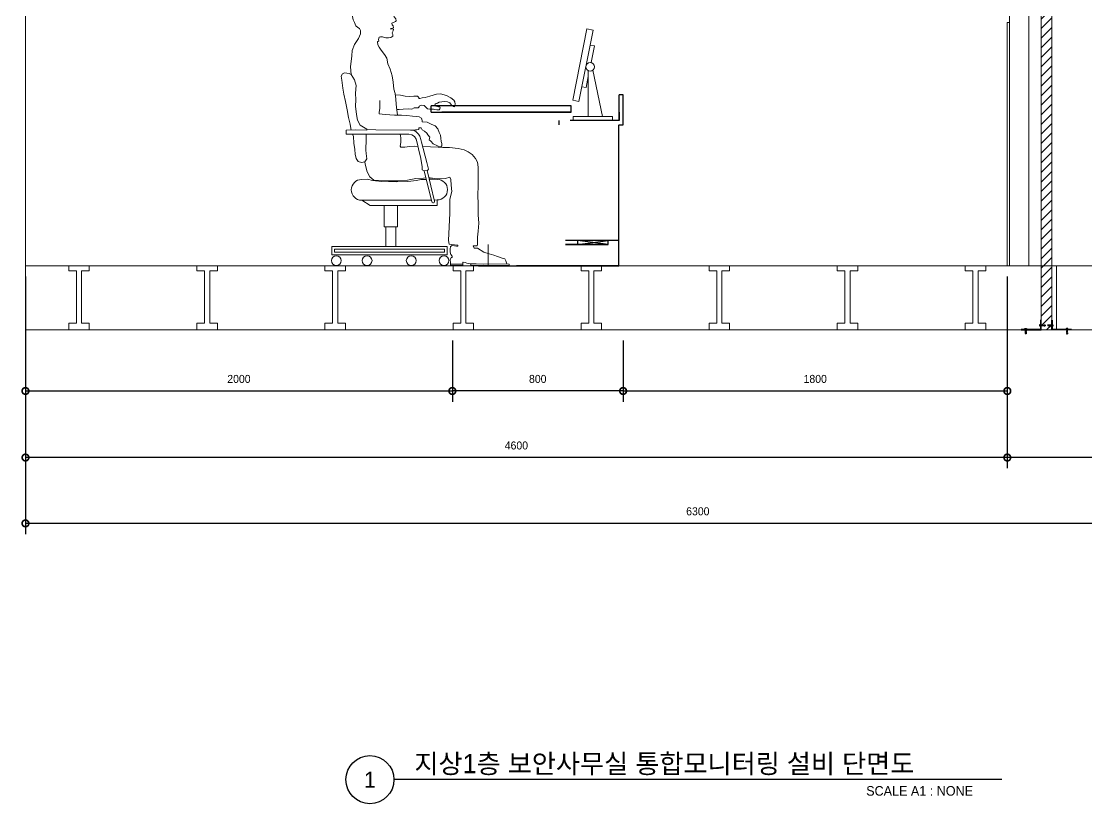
# Model space of a CAD drawing. Header units: millimetres. Extents: x 8133 to 62705, y 443 to 14530.
# Drawn here: x 40390 to 45382, y 443 to 4106 of the extents above; entities that cross this region are included whole.
import ezdxf
from ezdxf.enums import TextEntityAlignment as Align

# ---------------------------------------------------------------- set-up
doc = ezdxf.new("R2010")
doc.units = ezdxf.units.MM
doc.header["$LTSCALE"] = 300
doc.linetypes.add('D2', pattern=[6.5, 2.5, -1.5, 2.5])
doc.linetypes.add('HIDDEN', pattern=[0.375, 0.25, -0.125])
doc.layers.get('Defpoints').update_dxf_attribs({"color": 163})
for name, color, linetype in [('------19 Communication Etc', 3, 'Continuous'), ('-----36 Dimension', 1, 'Continuous'), ('-----41 Drawing Title', 2, 'Continuous')]:
    doc.layers.add(name, color=color, linetype=linetype)
doc.layers.add('-----31 Base Plan', color=8, linetype='Continuous', lineweight=0)
doc.styles.add('ELEC', font='')
doc.styles.get('ELEC').set_extended_font_data('Dotum')
doc.dimstyles.new('LE', dxfattribs={"dimscale": 30, "dimtxt": 3, "dimasz": 2.5, "dimexe": 2, "dimexo": 2, "dimgap": 1.5, "dimtad": 1, "dimdec": 0, "dimzin": 1, "dimdsep": 46, "dimtxsty": 'ELEC', "dimblk": 'DOTSMALL', "dimcen": 0, "dimclrd": 1, "dimclre": 1, "dimclrt": 1, "dimadec": 0, "dimazin": 0, "dimtfac": 1, "dimtdec": 0, "dimtix": 1, "dimtmove": 2, "dimatfit": 3, "dimldrblk": 'DOTSMALL', "dimfxl": 1, "dimtolj": 1, "dimtzin": 1, "dimarcsym": 0})

# ---------------------------------------------------------------- blocks, each defined once
blk = doc.blocks.new('사람')
at = {"color": 0, "linetype": 'ByBlock'}
for p, q in [((217982.7, 32964.3, 0), (218018, 32819.5, 0)), ((217995.8, 32966.2, 0), (218030.8, 32822.7, 0)), ((218162.6, 32527.4, 0), (218105, 32527.4, 0)), ((218201.2, 32528.8, 0), (218201.2, 32521, 0)), ((218201.2, 32521, 0), (218379.5, 32521, 0))]:
    blk.add_line(p, q, dxfattribs=at)
at = {"color": 0, "linetype": 'ByBlock', "elevation": 0}
for points in [[(217689.6, 33794.2), (217671.5, 33781.4), (217662, 33770.1), (217654.9, 33754.1), (217647.2, 33733.9), (217646.6, 33710.1), (217646.6, 33688.1), (217649, 33672.1), (217656.1, 33659.1), (217662.6, 33643), (217670.9, 33635.9), (217679.3, 33631.1), (217684, 33622.2), (217684, 33606.8), (217674.2, 33584.8), (217656.2, 33556.3), (217644.6, 33527.8), (217642.5, 33503.5), (217637.2, 33451.8), (217640.4, 33415.9), (217655.6, 33391.4), (217663.1, 33363.8), (217660.6, 33328.7), (217661.9, 33297.4), (217660.6, 33267.3), (217664.4, 33228.4), (217669.4, 33202.1), (217681.9, 33178.3), (217713.3, 33159.5), (217755.9, 33157), (217917.7, 33155.8), (217933.5, 33154.6), (217945.3, 33148.1), (217955.4, 33136.8), (217961.6, 33126.5), (217966.8, 33111.8), (217970.1, 33098.3), (217994.1, 33004.4), (218002.3, 32972.4), (217997.1, 32966.4), (217982.2, 32964.2), (217972.5, 32969.4), (217972.5, 32982.8), (217965.8, 33023), (217956.1, 33067.6), (217950.9, 33089.2), (217944.2, 33113.8), (217936.8, 33125), (217924.1, 33133.2), (217910, 33136.9), (217616.5, 33136.9), (217617.2, 33154.7), (217661.2, 33156.2), (217713.3, 33154.7), (217713.3, 33159.5)], [(217689.6, 33794.2), (217726.9, 33806.6), (217764.2, 33806.6), (217789.5, 33807.1), (217807.4, 33802), (217818.3, 33797.6), (217825.9, 33786.1), (217832.3, 33769.4), (217832.3, 33757.3), (217834.9, 33745.1), (217836.2, 33731.1), (217834.3, 33719.6), (217829.8, 33713.8), (217831.1, 33703.6), (217836.8, 33696.6), (217841.3, 33686.3), (217849.6, 33676.7), (217850.9, 33667.8), (217847.7, 33664.6), (217831.1, 33656.9), (217832.3, 33648.6), (217836.8, 33643.5), (217837.8, 33634.9), (217822.6, 33629.5), (217837.8, 33628.8), (217836.2, 33621.1), (217833, 33614.7), (217832.3, 33610.3), (217832.3, 33609), (217834.9, 33602.6), (217834.9, 33594.9), (217825.9, 33589.8), (217814.4, 33587.3), (217802.9, 33587.3), (217786.3, 33592.4), (217778, 33593), (217770.9, 33591.1), (217768.4, 33579.6), (217769, 33573.8), (217763.9, 33569.4), (217764.5, 33555.3), (217771.6, 33543.2), (217779.9, 33529.1), (217795.9, 33509.3), (217806.7, 33492.7), (217811.9, 33466.4), (217822.1, 33441.5), (217831.9, 33410), (217836.1, 33379.3), (217839.3, 33347.6), (217845.6, 33327.5), (217849.8, 33301.1), (217850.9, 33276.8), (217854.1, 33249.3), (217857.3, 33227.1)], [(217640.4, 33415.9), (217630, 33421.1), (217619.2, 33422.4), (217608.4, 33423), (217599.5, 33419.2), (217593.7, 33408.4), (217595.6, 33388.7), (217601.4, 33352.4), (217605.8, 33324.4), (217613.5, 33288.8), (217620.5, 33250.6), (217627.5, 33215), (217635.7, 33183.2), (217637.7, 33163.5), (217640.4, 33155.5)], [(217774.7, 33293.7), (217774.7, 33274.7), (217774.7, 33256.7), (217770.5, 33239.8), (217770.5, 33231.3), (217799.1, 33229.2), (217842.4, 33225), (217858, 33225.3), (217875.3, 33225.3), (217900.7, 33223.9), (217927.1, 33221), (217946.7, 33218.4), (217958.8, 33217.3), (217969.5, 33211.8), (217972.5, 33200.1), (217973, 33194.6), (217995.8, 33192), (218015, 33182.9), (218033.8, 33175.3), (218045.4, 33161.2), (218053, 33145), (218058.6, 33132.3), (218060.6, 33117.2), (218061.1, 33102), (218064.6, 33092.4), (218064.6, 33081.7), (218058.6, 33075.2), (218044.9, 33082.2), (218023.6, 33091.9), (218013, 33104), (218005.4, 33110.1), (218008.9, 33122.7), (217998.8, 33132.8), (217993.8, 33140.4), (217983.1, 33150.6), (217973, 33157.1), (217967.9, 33165.7), (217957.8, 33166.7), (217956.8, 33157.6), (217948.2, 33156.1), (217941.6, 33156.1), (217936.5, 33155.1)], [(217846.7, 33320.5), (217870.9, 33318.7), (217892.7, 33315.1), (217915.6, 33313.5), (217934.3, 33315.1), (217951.4, 33314.1), (217957.7, 33308.9), (217957.7, 33303.7), (217962.3, 33303.7), (217972.2, 33307.3), (217987.3, 33308.3), (218009.1, 33314.6), (218024.2, 33319.3), (218039.8, 33324.4), (218059, 33325), (218086, 33318.2), (218107.3, 33306.8), (218121.3, 33296.4), (218126, 33288.6), (218126.5, 33276.2), (218123.9, 33265.2), (218118.7, 33265.8), (218110.4, 33272.5), (218101.6, 33282.4), (218091.7, 33287.6), (218077.7, 33289.1), (218065.2, 33288.6), (218052.7, 33286), (218043.9, 33281.3), (218037.7, 33279.3), (218033, 33276.7), (218031.4, 33272), (218038.7, 33267.3), (218043.9, 33266.3), (218049.6, 33265.2), (218055.3, 33264.2), (218057.4, 33259.5), (218055.3, 33254.9), (218051.7, 33250.7), (218041.8, 33250.2), (218031.4, 33252.3), (218025.7, 33253.3), (218018.5, 33253.8), (218008.6, 33253.8), (217998.2, 33254.9), (217990.9, 33260.6), (217985.7, 33267.3), (217982.6, 33270.4), (217970.6, 33271.5), (217964.4, 33271), (217959.2, 33267.8), (217958.7, 33263.7), (217954, 33260.1), (217945.2, 33260.1), (217935.3, 33259.5), (217924.9, 33253.3), (217908.8, 33254.3), (217883.9, 33253.3), (217864.6, 33251.7), (217853.9, 33251.2)], [(217646.7, 33136.9), (217650.4, 33126), (217652.9, 33094.2), (217657.4, 33064.9), (217659.3, 33042.7), (217663.7, 33022.3), (217672.7, 33007.7), (217687.9, 33003.2), (217704.5, 33006.4), (217713.4, 33021.7), (217709.6, 33045.7), (217708.9, 33062.1), (217709.3, 33079.9), (217710.3, 33094.4), (217710.3, 33110.8), (217710.3, 33125.9), (217710.3, 33136.9)], [(217953.4, 33079.1), (217935.8, 33079.8), (217913.2, 33078.9), (217892.2, 33075.6), (217873, 33075.6), (217869.6, 33079.8), (217872.1, 33097.4), (217872.1, 33119.1), (217870.5, 33129.2), (217869.7, 33136.9)], [(217975.7, 33078.3), (217975.3, 33078.3)], [(217975.7, 33078.3), (218047.2, 33076.1), (218069.2, 33073.9), (218100, 33073.9), (218141.8, 33069.5), (218169.3, 33062.9), (218188, 33054.1), (218206.7, 33042), (218223.3, 33022.2), (218232.1, 33004.6), (218235.4, 32981.5), (218235.4, 32954), (218234.3, 32921), (218234.3, 32892.4), (218233.2, 32852.9), (218234.3, 32807.8), (218234.3, 32758.3), (218238.7, 32719.8), (218235.4, 32682.4), (218232.1, 32653.9), (218232.1, 32621.3), (218229.9, 32613.6), (218211.1, 32613.6), (218215.6, 32602.6), (218232.1, 32602.6), (218261.8, 32583.9), (218287.1, 32576.2), (218308, 32569.6), (218325.6, 32563), (218347.6, 32555.3), (218359.7, 32552), (218365.2, 32543.2), (218369.6, 32530), (218379.5, 32527.8), (218379.5, 32521)], [(217990.7, 32931.5), (217979.5, 32930.8), (217943.3, 32929), (217903.4, 32921.8), (217858.2, 32918.2), (217814.7, 32918.2), (217767.7, 32920), (217746, 32921.8), (217727.9, 32936.3), (217715.2, 32959.8), (217705.6, 32995.6), (217704.5, 33006.4)], [(217689.3, 32924.1), (217716.7, 32926), (217739.8, 32918.7), (217784, 32914.4), (217854.6, 32913.4), (217906.2, 32914.4), (217946.2, 32919.7), (217966.2, 32923.9), (217988.3, 32923.9), (217992.5, 32924.2)], [(218369.6, 32530), (218259.8, 32528.2), (218225.6, 32529.4), (218196.8, 32528.8), (218181.2, 32532.4), (218173.4, 32536), (218165, 32537.2), (218162.6, 32534.8), (218162.6, 32521), (218105, 32521), (218105, 32535.4), (218103.8, 32547.3), (218108, 32558.7), (218113.4, 32558.7), (218112.8, 32564.7), (218106.2, 32573.7), (218104.4, 32583.9), (218104.4, 32598.3), (218105.6, 32609.7), (218113.4, 32614.5), (218133.8, 32612.7), (218140.4, 32612.7), (218139.8, 32616.9), (218108, 32620.5), (218099, 32621.9), (218095.4, 32638.6), (218102.5, 32766.2), (218102.5, 32831.3), (218111.6, 32867.5), (218108, 32898.3), (218106.2, 32923.6), (218102.5, 32934.4), (218102.5, 32934.4), (218082.6, 32929), (218041, 32927.2), (218010.2, 32932.6), (218004.1, 32932.3)], [(218005.9, 32925), (218020.9, 32926), (218043, 32924.9)], [(218043, 32828.2), (218043, 32801.9), (217729.3, 32801.9), (217689.3, 32826.9)], [(217689.3, 32826.9), (217949.3, 32826.9), (218015.9, 32827.8)], [(218029.5, 32828), (218043, 32828.2)]]:
    blk.add_lwpolyline(points, dxfattribs=at)
for points in [[(217857.8, 32801.9), (217794.6, 32801.9), (217794.6, 32702), (217857.8, 32702)], [(217850, 32702), (217802.4, 32702), (217802.4, 32609.7), (217850, 32609.7)], [(217550, 32609.7), (218089.8, 32609.7), (218089.8, 32571.9), (217550, 32571.9)], [(217562.1, 32597.7), (218077.7, 32597.7), (218077.7, 32584), (217562.1, 32584)]]:
    blk.add_lwpolyline(points, close=True, dxfattribs=at)
at = {"color": 0, "linetype": 'ByBlock'}
for centre in [(217570.7, 32544.1, 0), (217714.7, 32544.1, 0), (217921.4, 32544.1, 0), (218075.1, 32544.1, 0)]:
    blk.add_circle(centre, 23.1, dxfattribs=at)
for centre, radius, start, end in [((217689.3, 32875.5, 0), 48.6, 90, 270), ((218043, 32876.6, 0), 48.4, 270, 90), ((218024.4, 32821.1, 0), 6.61, 193.6844, 13.6844)]:
    blk.add_arc(centre, radius, start, end, dxfattribs=at)
blk = doc.blocks.new('Console_S')
for p, q in [((512820, 10470.5), (512849.5, 10476.4)), ((512820, 10470.5), (512849.5, 10476.4)), ((512820, 10470.5), (512886.1, 10136.2)), ((512849.5, 10476.4), (512915.5, 10142)), ((512833.5, 10399.7), (512813.9, 10395.8)), ((512813.9, 10395.8), (512829.4, 10318)), ((512821.3, 10282.4), (512775.8, 10066.2)), ((512842.4, 10280.5), (512842.4, 10066.2)), ((512842.4, 10253), (512852.8, 10200.9)), ((512852.8, 10200.9), (512872.4, 10204.8)), ((512886.1, 10136.2), (512915.5, 10142)), ((512729.5, 10066.2), (512912.9, 10066.2)), ((512729.5, 10066.2), (512729.5, 10046.2)), ((512912.9, 10066.2), (512912.9, 10046.2)), ((513311.3, 9466.2), (513311.3, 9366.2))]:
    blk.add_line(p, q)
at = {"lineweight": -3}
for p, q in [((512679.3, 10026.2), (512679.3, 10166.2)), ((512679.3, 10166.2), (512697.3, 10166.2)), ((512697.3, 10046.2), (512697.3, 10166.2)), ((512697.3, 10086.2), (512697.3, 10046.2)), ((512922.3, 10116.2), (513529.3, 10116.2)), ((512922.3, 10086.2), (512922.3, 10116.2)), ((513529.3, 10086.2), (512922.3, 10086.2)), ((512922.3, 10086.2), (513529.3, 10086.2)), ((513079.3, 10086.2), (513061.3, 10086.2)), ((513529.3, 10116.2), (513579.3, 10116.2)), ((513579.3, 10086.2), (513529.3, 10086.2)), ((513579.3, 10086.2), (513579.3, 10116.2)), ((512697.3, 10046.2), (512927.3, 10046.2)), ((512979.3, 10026.2), (512979.3, 10046.2)), ((512697.3, 10026.2), (512679.3, 10026.2)), ((512699.3, 9366.2), (512699.3, 10026.2)), ((512699.3, 9484.2), (512749.3, 9484.2)), ((512749.3, 9466.2), (512749.3, 9484.2)), ((512749.3, 9484.2), (512949.3, 9484.2)), ((512749.3, 9466.2), (512892.3, 9484.2)), ((512892.3, 9466.2), (512749.3, 9484.2)), ((512892.3, 9484.2), (512892.3, 9466.2)), ((512949.3, 9466.2), (512749.3, 9466.2)), ((512749.3, 9466.2), (512949.3, 9466.2)), ((512699.3, 9366.2), (513178.9, 9366.2)), ((513357.2, 9366.2), (512699.3, 9366.2))]:
    blk.add_line(p, q, dxfattribs=at)
at = {"lineweight": -3, "const_width": 0.1}
for points in [[(512979.3, 10046.2), (512697.3, 10046.2)], [(513311.3, 9466.2), (513311.3, 10081.2), (513329.3, 10081.2), (513329.3, 9466.2)], [(512697.3, 10026.2), (512979.3, 10026.2)], [(513329.3, 9484.2), (512699.3, 9484.2), (512699.3, 9466.2), (513329.3, 9466.2)]]:
    blk.add_lwpolyline(points, dxfattribs=at)
for points in [[(512679.3, 10021.2), (512679.3, 9466.2), (512697.3, 9466.2), (512697.3, 10021.2)], [(512717.3, 9466.2), (512699.3, 9466.2), (512699.3, 9366.2), (512717.3, 9366.2)]]:
    blk.add_lwpolyline(points, close=True, dxfattribs=at)
at = {"linetype": 'HIDDEN', "const_width": 0.1}
blk.add_lwpolyline([(512892.3, 9484.2), (512892.3, 10026.2)], dxfattribs=at)
blk.add_circle((512833.3, 10298.4), 20)
at = {"xscale": -1}
blk.add_blockref('사람', (731593.4, -23153.7, 0), dxfattribs=at)
blk = doc.blocks.new('cjfvksghktmsj')
at = {"color": 1, "linetype": 'Continuous'}
for p, q in [((126932, 23711.3), (126932, 23706)), ((126936.4, 23710.1), (126933.5, 23711)), ((126934, 23710.6), (126936.1, 23707.2)), ((126935.2, 23710.3), (126937.2, 23707.2)), ((126936.7, 23710.4), (126936.4, 23710.1)), ((126936.7, 23710.4), (126936.4, 23710)), ((126936.4, 23710), (126938.4, 23707.2)), ((126937.5, 23710.1), (126936.7, 23710.4)), ((126937.6, 23710), (126936.7, 23710.4)), ((126937.8, 23710.4), (126937.5, 23710.1)), ((126937.9, 23710.4), (126937.6, 23710)), ((126937.6, 23710), (126939.5, 23707.2)), ((126938.6, 23710.1), (126937.8, 23710.4)), ((126938.7, 23710), (126937.9, 23710.4)), ((126938.7, 23710), (126940.6, 23707.2)), ((126939.7, 23710.1), (126938.9, 23710.4)), ((126940, 23710.4), (126939.7, 23710.1)), ((126939.8, 23710), (126941.8, 23707.2)), ((126940.8, 23710.1), (126940, 23710.4)), ((126941.1, 23710.4), (126940.8, 23710.1)), ((126940.9, 23710), (126942.9, 23707.2)), ((126941.9, 23710.1), (126941.1, 23710.4)), ((126942.2, 23710.4), (126941.9, 23710.1)), ((126942.1, 23710), (126944, 23707.2)), ((126943.1, 23710.1), (126942.2, 23710.4)), ((126943.4, 23710.4), (126943.1, 23710.1)), ((126943.2, 23710), (126945.1, 23707.2)), ((126946.5, 23710.1), (126945.6, 23710.4)), ((126946.8, 23710.4), (126946.5, 23710.1)), ((126947.6, 23710.1), (126946.8, 23710.4)), ((126947.9, 23710.4), (126947.6, 23710.1)), ((126948.7, 23710.1), (126947.9, 23710.4)), ((126949, 23710.4), (126948.7, 23710.1)), ((126949.8, 23710.1), (126949, 23710.4)), ((126950.1, 23710.4), (126949.8, 23710.1)), ((126952.8, 23711.2), (126952.8, 23713.2)), ((126953.8, 23713.2), (126952.8, 23713.2)), ((126953.6, 23710.3), (126953.3, 23710)), ((126954.4, 23710), (126953.6, 23710.3)), ((126953.8, 23713.2), (126953.8, 23710.3)), ((126954.2, 23712.3), (126956.3, 23710.2)), ((126954.7, 23710.3), (126954.4, 23710)), ((126954.4, 23710), (126956.3, 23707.2)), ((126954.5, 23712.3), (126956.7, 23710.1)), ((126955.5, 23710), (126954.7, 23710.3)), ((126955.8, 23710.3), (126955.5, 23710)), ((126955.5, 23710), (126956.7, 23708.4)), ((126956.6, 23710), (126955.8, 23710.3)), ((126956.7, 23710), (126956.6, 23710)), ((126956.7, 23707.1), (126956.7, 23710.1)), ((126936.4, 23707.1), (126932, 23706)), ((126936.5, 23707), (126933.5, 23706.2)), ((126936.4, 23707.1), (126936.9, 23706.9)), ((126936.5, 23707), (126937, 23706.8)), ((126936.9, 23706.9), (126937.2, 23707.2)), ((126937, 23706.8), (126937.3, 23707.2)), ((126937.2, 23707.2), (126938.1, 23706.9)), ((126937.3, 23707.2), (126938.1, 23706.8)), ((126938.1, 23706.8), (126938.4, 23707.2)), ((126938.1, 23706.9), (126938.4, 23707.2)), ((126938.4, 23707.2), (126939.2, 23706.8)), ((126938.4, 23707.2), (126939.2, 23706.9)), ((126938.4, 23707.2), (126939.2, 23706.9)), ((126938.4, 23707.2), (126939.2, 23706.8)), ((126939.2, 23706.9), (126939.5, 23707.2)), ((126939.2, 23706.8), (126939.5, 23707.2)), ((126939.5, 23707.2), (126940.3, 23706.9)), ((126939.5, 23707.2), (126940.4, 23706.8)), ((126940.3, 23706.9), (126940.6, 23707.2)), ((126940.4, 23706.8), (126940.7, 23707.2)), ((126940.6, 23707.2), (126941.4, 23706.9)), ((126940.6, 23707.1), (126941.4, 23706.8)), ((126941.4, 23706.9), (126941.7, 23707.2)), ((126941.4, 23706.8), (126941.7, 23707.1)), ((126941.7, 23707.2), (126942.5, 23706.9)), ((126941.7, 23707.1), (126942.5, 23706.8)), ((126942.5, 23706.9), (126942.8, 23707.2)), ((126942.5, 23706.8), (126942.8, 23707.1)), ((126942.8, 23707.2), (126943.6, 23706.9)), ((126942.8, 23707.1), (126943.7, 23706.8)), ((126943.6, 23706.9), (126943.9, 23707.2)), ((126943.7, 23706.8), (126944, 23707.1)), ((126943.9, 23707.2), (126944.7, 23706.9)), ((126944, 23707.1), (126944.8, 23706.8)), ((126944.7, 23706.9), (126945.1, 23707.2)), ((126944.8, 23706.8), (126945.1, 23707.1)), ((126945.1, 23707.2), (126945.9, 23706.9)), ((126945.1, 23707.1), (126945.9, 23706.8)), ((126945.9, 23706.9), (126946.2, 23707.2)), ((126945.9, 23706.9), (126946.2, 23707.2)), ((126945.9, 23706.8), (126946.2, 23707.1)), ((126945.9, 23706.8), (126946.2, 23707.1)), ((126946.2, 23707.2), (126947, 23706.9)), ((126946.2, 23707.1), (126947, 23706.8)), ((126947, 23706.9), (126947.3, 23707.2)), ((126947, 23706.8), (126947.3, 23707.1)), ((126947.3, 23707.2), (126948.1, 23706.9)), ((126947.3, 23707.1), (126948.2, 23706.8)), ((126948.1, 23706.9), (126948.4, 23707.2)), ((126948.2, 23706.8), (126948.5, 23707.1)), ((126948.4, 23707.2), (126949.2, 23706.9)), ((126948.5, 23707.1), (126949.3, 23706.8)), ((126949.2, 23706.9), (126949.6, 23707.2)), ((126949.3, 23706.8), (126949.6, 23707.1)), ((126949.6, 23707.2), (126950.4, 23706.9)), ((126949.6, 23707.1), (126950.4, 23706.8)), ((126950.4, 23706.9), (126950.7, 23707.2)), ((126950.4, 23706.8), (126950.7, 23707.1)), ((126950.7, 23707.2), (126951.5, 23706.9)), ((126950.7, 23707.1), (126951.5, 23706.8)), ((126951.5, 23706.9), (126951.8, 23707.2)), ((126951.5, 23706.9), (126951.8, 23707.2)), ((126951.5, 23706.8), (126951.8, 23707.1)), ((126951.5, 23706.8), (126951.8, 23707.1)), ((126951.8, 23707.2), (126952.6, 23706.9)), ((126951.8, 23707.1), (126952.7, 23706.8)), ((126952.6, 23706.9), (126952.9, 23707.2)), ((126952.7, 23706.8), (126952.9, 23707.1)), ((126952.8, 23703.7), (126952.8, 23705.9)), ((126953.8, 23703.7), (126952.8, 23703.7)), ((126952.9, 23707.2), (126953.8, 23706.9)), ((126952.9, 23707.1), (126953.8, 23706.8)), ((126953.8, 23706.9), (126954.1, 23707.2)), ((126953.8, 23707), (126956.1, 23704.7)), ((126953.8, 23706.8), (126953.8, 23703.7)), ((126954, 23707.1), (126956.3, 23704.8)), ((126954.1, 23707.2), (126954.9, 23706.9)), ((126954.9, 23706.9), (126955.2, 23707.2)), ((126955.2, 23707.2), (126956, 23706.9)), ((126956, 23706.9), (126956.3, 23707.2)), ((126956.3, 23707.2), (126956.7, 23707.1)), ((127017.9, 23690.6), (127020.8, 23690.6)), ((127017.9, 23690.6), (127017.9, 23689.6)), ((127019.9, 23689.6), (127017.9, 23689.6)), ((127018.8, 23691.3), (127021, 23693.5)), ((127018.8, 23691), (127020.9, 23693.1)), ((127019.8, 23668.8), (127025.1, 23668.8)), ((127021, 23673.2), (127020.1, 23670.4)), ((127020.5, 23670.8), (127023.9, 23673)), ((127020.7, 23687), (127021, 23686.7)), ((127021, 23686.7), (127020.7, 23685.8)), ((127020.7, 23685.8), (127021, 23685.5)), ((127021, 23685.5), (127020.7, 23684.7)), ((127020.7, 23684.7), (127021, 23684.4)), ((127021, 23684.4), (127020.7, 23683.6)), ((127020.7, 23683.6), (127021, 23683.3)), ((127021, 23683.3), (127020.7, 23682.5)), ((127020.7, 23680.2), (127021, 23679.9)), ((127021, 23679.9), (127020.7, 23679.1)), ((127020.7, 23679.1), (127021, 23678.8)), ((127021, 23678.8), (127020.7, 23677.9)), ((127020.7, 23677.9), (127021, 23677.6)), ((127021, 23677.6), (127020.7, 23676.8)), ((127020.7, 23676.8), (127021, 23676.5)), ((127021, 23676.5), (127020.7, 23675.7)), ((127021, 23675.5), (127020.7, 23674.7)), ((127021.1, 23675.5), (127020.7, 23674.7)), ((127020.7, 23674.7), (127021, 23674.3)), ((127020.7, 23674.7), (127021.1, 23674.4)), ((127021.1, 23674.4), (127020.7, 23673.6)), ((127021, 23674.3), (127020.7, 23673.5)), ((127020.7, 23673.6), (127021.1, 23673.3)), ((127020.7, 23673.5), (127021, 23673.2)), ((127021.1, 23693.5), (127020.8, 23692.6)), ((127020.8, 23692.6), (127021.1, 23692.3)), ((127021.1, 23692.3), (127020.8, 23691.5)), ((127020.8, 23691.5), (127021.1, 23691.2)), ((127021.1, 23691.2), (127020.8, 23690.4)), ((127020.8, 23690.4), (127021.1, 23690.1)), ((127020.8, 23672), (127023.9, 23674.1)), ((127024, 23693.5), (127021, 23693.5)), ((127021.1, 23693.5), (127021.1, 23693.5)), ((127021.1, 23692.3), (127022.7, 23693.5)), ((127021.1, 23691.2), (127023.9, 23693.2)), ((127021.1, 23680), (127023.9, 23682)), ((127021.1, 23678.9), (127023.9, 23680.8)), ((127021.1, 23677.8), (127023.9, 23679.7)), ((127021.1, 23676.6), (127023.9, 23678.6)), ((127021.1, 23675.5), (127023.9, 23677.5)), ((127021.1, 23674.4), (127023.9, 23676.3)), ((127021.1, 23673.3), (127023.9, 23675.2)), ((127023.9, 23693.2), (127024, 23693.5)), ((127024.2, 23692.8), (127023.9, 23693.2)), ((127023.9, 23692), (127024.2, 23692.8)), ((127024.2, 23691.7), (127023.9, 23692)), ((127023.9, 23690.9), (127024.2, 23691.7)), ((127024.2, 23690.6), (127023.9, 23690.9)), ((127023.9, 23689.8), (127024.2, 23690.6)), ((127024.2, 23689.5), (127023.9, 23689.8)), ((127023.9, 23688.6), (127024.2, 23689.5)), ((127024.2, 23688.3), (127023.9, 23688.6)), ((127024.2, 23688.3), (127023.9, 23688.6)), ((127023.9, 23687.5), (127024.2, 23688.3)), ((127024.2, 23687.2), (127023.9, 23687.5)), ((127023.9, 23686.4), (127024.2, 23687.2)), ((127024.2, 23686.1), (127023.9, 23686.4)), ((127023.9, 23685.3), (127024.2, 23686.1)), ((127024.2, 23685), (127023.9, 23685.3)), ((127023.9, 23684.1), (127024.2, 23685)), ((127024.2, 23683.8), (127023.9, 23684.1)), ((127023.9, 23683), (127024.2, 23683.8)), ((127024.2, 23682.7), (127023.9, 23683)), ((127024.2, 23682.7), (127023.9, 23683)), ((127023.9, 23681.9), (127024.2, 23682.7)), ((127024.2, 23681.6), (127023.9, 23681.9)), ((127023.9, 23680.8), (127024.2, 23681.6)), ((127024.2, 23680.4), (127023.9, 23680.8)), ((127023.9, 23679.6), (127024.2, 23680.4)), ((127024.2, 23679.3), (127023.9, 23679.6)), ((127023.9, 23678.5), (127024.2, 23679.3)), ((127024.2, 23678.2), (127023.9, 23678.5)), ((127023.9, 23677.4), (127024.2, 23678.2)), ((127024.2, 23677.2), (127023.9, 23677.5)), ((127024.3, 23677.2), (127023.9, 23677.5)), ((127023.9, 23676.3), (127024.2, 23677.2)), ((127023.9, 23676.4), (127024.3, 23677.2)), ((127024.3, 23676.1), (127023.9, 23676.4)), ((127024.2, 23676), (127023.9, 23676.3)), ((127023.9, 23675.3), (127024.3, 23676.1)), ((127023.9, 23675.2), (127024.3, 23676)), ((127023.9, 23675.2), (127024.2, 23676)), ((127023.9, 23675.2), (127024.2, 23676)), ((127024.3, 23674.9), (127023.9, 23675.2)), ((127024.2, 23674.9), (127023.9, 23675.2)), ((127023.9, 23674.1), (127024.3, 23674.9)), ((127023.9, 23674.1), (127024.2, 23674.9)), ((127024.3, 23673.8), (127023.9, 23674.1)), ((127024.2, 23673.8), (127023.9, 23674.1)), ((127024, 23690.8), (127026.3, 23693.1)), ((127024, 23689.8), (127024.3, 23690.6)), ((127024.3, 23689.5), (127024, 23689.8)), ((127024, 23688.7), (127024.3, 23689.5)), ((127024.3, 23688.4), (127024, 23688.7)), ((127024.3, 23688.4), (127024, 23688.7)), ((127024, 23687.5), (127024.3, 23688.4)), ((127024.3, 23687.2), (127024, 23687.5)), ((127024, 23686.4), (127024.3, 23687.2)), ((127024.3, 23686.1), (127024, 23686.4)), ((127024, 23685.3), (127024.3, 23686.1)), ((127024.3, 23685), (127024, 23685.3)), ((127024, 23684.2), (127024.3, 23685)), ((127024.3, 23683.9), (127024, 23684.2)), ((127024, 23683), (127024.3, 23683.9)), ((127024.3, 23682.7), (127024, 23683)), ((127024.3, 23682.7), (127024, 23683)), ((127024, 23681.9), (127024.3, 23682.7)), ((127024.3, 23681.6), (127024, 23681.9)), ((127024, 23680.8), (127024.3, 23681.6)), ((127024.3, 23680.5), (127024, 23680.8)), ((127024, 23679.7), (127024.3, 23680.5)), ((127024.3, 23679.4), (127024, 23679.7)), ((127024, 23678.5), (127024.3, 23679.4)), ((127024.3, 23678.2), (127024, 23678.5)), ((127024, 23677.4), (127024.3, 23678.2)), ((127024, 23673.2), (127024.2, 23673.8)), ((127024, 23673.2), (127025.1, 23668.8)), ((127024.1, 23690.6), (127026.4, 23692.9)), ((127024.1, 23673.3), (127024.3, 23673.8)), ((127024.3, 23690.6), (127027.4, 23690.6)), ((127027.4, 23689.6), (127025.1, 23689.6)), ((127027.4, 23690.6), (127027.4, 23689.6))]:
    blk.add_line(p, q, dxfattribs=at)
for points in [[(126936.4, 23710), (126932, 23711.3)], [(126944.2, 23710), (126943.4, 23710.3), (126943.1, 23710), (126942.3, 23710.3), (126942, 23710), (126941.1, 23710.3), (126940.8, 23710), (126940, 23710.3), (126939.7, 23710), (126938.9, 23710.3), (126938.6, 23710), (126937.8, 23710.3), (126937.5, 23710)], [(126951, 23710), (126950.2, 23710.3), (126949.9, 23710), (126949, 23710.3), (126948.7, 23710), (126947.9, 23710.3), (126947.6, 23710), (126946.8, 23710.3), (126946.5, 23710), (126945.7, 23710.3), (126945.4, 23710), (126944.5, 23710.3), (126944.2, 23710)], [(126953.8, 23710.3), (126953.5, 23710.4), (126953.2, 23710.1), (126952.4, 23710.4), (126952.1, 23710.1), (126951.3, 23710.4), (126951, 23710.1), (126950.1, 23710.4)], [(126953.3, 23710), (126952.4, 23710.3), (126952.1, 23710), (126951.3, 23710.3), (126951, 23710)], [(126956.7, 23710), (126956.7, 23711.7), (126956.1, 23712.3), (126953.8, 23712.3)], [(126953.8, 23704.6), (126956.1, 23704.6), (126956.7, 23705.2), (126956.7, 23707.1)], [(127021.1, 23693.5), (127019.4, 23693.5), (127018.8, 23693), (127018.8, 23690.6)], [(127021.1, 23673.2), (127019.8, 23668.8)], [(127020.8, 23690.6), (127020.7, 23690.4), (127021, 23690.1), (127020.7, 23689.2), (127021, 23688.9), (127020.7, 23688.1), (127021, 23687.8), (127020.7, 23687)], [(127021.1, 23681), (127020.7, 23680.2), (127021.1, 23679.9), (127020.7, 23679.1), (127021.1, 23678.8), (127020.7, 23678), (127021.1, 23677.7), (127020.7, 23676.8), (127021.1, 23676.5), (127020.7, 23675.7), (127021.1, 23675.4), (127020.7, 23674.6), (127021.1, 23674.3)], [(127021.1, 23690.1), (127020.8, 23689.3), (127021.1, 23689), (127020.8, 23688.1), (127021.1, 23687.8)], [(127021.1, 23687.8), (127020.8, 23687), (127021.1, 23686.7), (127020.8, 23685.9), (127021.1, 23685.6), (127020.8, 23684.7), (127021.1, 23684.4), (127020.8, 23683.6), (127021.1, 23683.3), (127020.8, 23682.5), (127021.1, 23682.2), (127020.8, 23681.4), (127021.1, 23681.1)], [(127026.4, 23690.6), (127026.4, 23692.9), (127025.9, 23693.5), (127024, 23693.5)]]:
    blk.add_lwpolyline(points, dxfattribs=at)
at = {"color": 1, "elevation": 0}
blk.add_lwpolyline([(126952.8, 23687.5), (126950.7, 23687.5), (126950.7, 23732.5), (126952.8, 23732.5), (126952.8, 23689.6)], dxfattribs=at)
at = {"color": 1}
for points in [[(127043.2, 23689.6), (127043.2, 23687.5), (126950.7, 23687.5), (126950.7, 23689.6)], [(127043.2, 23689.6), (126952.8, 23689.6)], [(126952.8, 23689.6), (127043.2, 23689.6)]]:
    blk.add_lwpolyline(points, dxfattribs=at)
blk = doc.blocks.new('_DotSmall')
at = {"color": 0, "linetype": 'ByBlock', "const_width": 0.5}
blk.add_lwpolyline([(-0.0625, 0, 1), (0.0625, 0, 1)], format="xyb", close=True, dxfattribs=at)
blk = doc.blocks.new('*D40')
at = {"layer": '-----36 Dimension', "color": 1, "lineweight": -2, "transparency": 16777216}
for p, q in [((45010, 2911.1), (45010, 2325)), ((43210, 2611.1), (43210, 2325)), ((43210, 2375), (45010, 2375))]:
    blk.add_line(p, q, dxfattribs=at)
at = {"layer": 'Defpoints', "color": 0, "transparency": 16777216}
for p in [(45010, 2961.1), (43210, 2661.1), (45010, 2375)]:
    blk.add_point(p, dxfattribs=at)
at = {"layer": '-----36 Dimension', "color": 1, "lineweight": -2, "transparency": 16777216, "xscale": 62.5, "yscale": 62.5, "zscale": 62.5, "rotation": 180}
blk.add_blockref('_DotSmall', (43210, 2375), dxfattribs=at)
at = {"layer": '-----36 Dimension', "color": 1, "lineweight": -2, "transparency": 16777216, "xscale": 62.5, "yscale": 62.5, "zscale": 62.5}
blk.add_blockref('_DotSmall', (45010, 2375), dxfattribs=at)
at = {"layer": '-----36 Dimension', "color": 1, "transparency": 16777216, "insert": (44110, 2431.3), "char_height": 37.5, "attachment_point": 5, "style": 'ELEC'}
blk.add_mtext('\\A1;1800', dxfattribs=at)
blk = doc.blocks.new('*D50')
at = {"layer": '-----36 Dimension', "color": 1, "lineweight": -2, "transparency": 16777216}
for p, q in [((45010, 2911.1), (45010, 2013.4)), ((40410, 2611.1), (40410, 2013.4)), ((45010, 2063.4), (40410, 2063.4))]:
    blk.add_line(p, q, dxfattribs=at)
at = {"layer": 'Defpoints', "color": 0, "transparency": 16777216}
for p in [(45010, 2961.1), (40410, 2661.1), (40410, 2063.4)]:
    blk.add_point(p, dxfattribs=at)
at = {"layer": '-----36 Dimension', "color": 1, "lineweight": -2, "transparency": 16777216, "xscale": 62.5, "yscale": 62.5, "zscale": 62.5, "rotation": 180}
blk.add_blockref('_DotSmall', (40410, 2063.4), dxfattribs=at)
at = {"layer": '-----36 Dimension', "color": 1, "lineweight": -2, "transparency": 16777216, "xscale": 62.5, "yscale": 62.5, "zscale": 62.5}
blk.add_blockref('_DotSmall', (45010, 2063.4), dxfattribs=at)
at = {"layer": '-----36 Dimension', "color": 1, "transparency": 16777216, "insert": (42710, 2119.7), "char_height": 37.5, "attachment_point": 5, "style": 'ELEC'}
blk.add_mtext('\\A1;4600', dxfattribs=at)
blk = doc.blocks.new('*D45')
at = {"layer": '-----36 Dimension', "color": 1, "lineweight": -2, "transparency": 16777216}
for p, q in [((45010, 2911.1), (45010, 2013.4)), ((46710, 2911.1), (46710, 2013.4)), ((46710, 2063.4), (45010, 2063.4))]:
    blk.add_line(p, q, dxfattribs=at)
at = {"layer": 'Defpoints', "color": 0, "transparency": 16777216}
for p in [(45010, 2961.1), (46710, 2961.1), (45010, 2063.4)]:
    blk.add_point(p, dxfattribs=at)
at = {"layer": '-----36 Dimension', "color": 1, "lineweight": -2, "transparency": 16777216, "xscale": 62.5, "yscale": 62.5, "zscale": 62.5, "rotation": 180}
blk.add_blockref('_DotSmall', (45010, 2063.4), dxfattribs=at)
at = {"layer": '-----36 Dimension', "color": 1, "lineweight": -2, "transparency": 16777216, "xscale": 62.5, "yscale": 62.5, "zscale": 62.5}
blk.add_blockref('_DotSmall', (46710, 2063.4), dxfattribs=at)
at = {"layer": '-----36 Dimension', "color": 1, "transparency": 16777216, "insert": (45860, 2119.7), "char_height": 37.5, "attachment_point": 5, "style": 'ELEC'}
blk.add_mtext('\\A1;1700', dxfattribs=at)
blk = doc.blocks.new('*D46')
at = {"layer": '-----36 Dimension', "color": 1, "lineweight": -2, "transparency": 16777216}
for p, q in [((42410, 2611.1), (42410, 2325)), ((43210, 2611.1), (43210, 2325)), ((43210, 2375), (42410, 2375))]:
    blk.add_line(p, q, dxfattribs=at)
at = {"layer": 'Defpoints', "color": 0, "transparency": 16777216}
for p in [(42410, 2661.1), (43210, 2661.1), (42410, 2375)]:
    blk.add_point(p, dxfattribs=at)
at = {"layer": '-----36 Dimension', "color": 1, "lineweight": -2, "transparency": 16777216, "xscale": 62.5, "yscale": 62.5, "zscale": 62.5, "rotation": 180}
blk.add_blockref('_DotSmall', (42410, 2375), dxfattribs=at)
at = {"layer": '-----36 Dimension', "color": 1, "lineweight": -2, "transparency": 16777216, "xscale": 62.5, "yscale": 62.5, "zscale": 62.5}
blk.add_blockref('_DotSmall', (43210, 2375), dxfattribs=at)
at = {"layer": '-----36 Dimension', "color": 1, "transparency": 16777216, "insert": (42810, 2431.3), "char_height": 37.5, "attachment_point": 5, "style": 'ELEC'}
blk.add_mtext('\\A1;800', dxfattribs=at)
blk = doc.blocks.new('*D47')
at = {"layer": '-----36 Dimension', "color": 1, "lineweight": -2, "transparency": 16777216}
for p, q in [((40410, 2611.1), (40410, 2325)), ((42410, 2611.1), (42410, 2325)), ((40410, 2375), (42410, 2375))]:
    blk.add_line(p, q, dxfattribs=at)
at = {"layer": 'Defpoints', "color": 0, "transparency": 16777216}
for p in [(40410, 2661.1), (42410, 2661.1), (42410, 2375)]:
    blk.add_point(p, dxfattribs=at)
at = {"layer": '-----36 Dimension', "color": 1, "lineweight": -2, "transparency": 16777216, "xscale": 62.5, "yscale": 62.5, "zscale": 62.5, "rotation": 180}
blk.add_blockref('_DotSmall', (40410, 2375), dxfattribs=at)
at = {"layer": '-----36 Dimension', "color": 1, "lineweight": -2, "transparency": 16777216, "xscale": 62.5, "yscale": 62.5, "zscale": 62.5}
blk.add_blockref('_DotSmall', (42410, 2375), dxfattribs=at)
at = {"layer": '-----36 Dimension', "color": 1, "transparency": 16777216, "insert": (41410, 2431.3), "char_height": 37.5, "attachment_point": 5, "style": 'ELEC'}
blk.add_mtext('\\A1;2000', dxfattribs=at)
blk = doc.blocks.new('*D49')
at = {"layer": '-----36 Dimension', "color": 1, "lineweight": -2, "transparency": 16777216}
for p, q in [((40410, 2911.1), (40410, 1705.1)), ((46710, 2911.1), (46710, 1705.1)), ((46710, 1755.1), (40410, 1755.1))]:
    blk.add_line(p, q, dxfattribs=at)
at = {"layer": 'Defpoints', "color": 0, "transparency": 16777216}
for p in [(40410, 2961.1), (46710, 2961.1), (40410, 1755.1)]:
    blk.add_point(p, dxfattribs=at)
at = {"layer": '-----36 Dimension', "color": 1, "lineweight": -2, "transparency": 16777216, "xscale": 62.5, "yscale": 62.5, "zscale": 62.5, "rotation": 180}
blk.add_blockref('_DotSmall', (40410, 1755.1), dxfattribs=at)
at = {"layer": '-----36 Dimension', "color": 1, "lineweight": -2, "transparency": 16777216, "xscale": 62.5, "yscale": 62.5, "zscale": 62.5}
blk.add_blockref('_DotSmall', (46710, 1755.1), dxfattribs=at)
at = {"layer": '-----36 Dimension', "color": 1, "transparency": 16777216, "insert": (43560, 1811.4), "char_height": 37.5, "attachment_point": 5, "style": 'ELEC'}
blk.add_mtext('\\A1;6300', dxfattribs=at)

msp = doc.modelspace()

# ---------------------------------------------------------------- hatches: boundary and pattern name
at = {"layer": '-----31 Base Plan'}
h = msp.add_hatch(dxfattribs=at)
h.set_pattern_fill('ANSI31', color=256, scale=10)
h.set_pattern_definition([(45, (-20089.024, 156810.833), (-22.4506403, 22.4506403), [])])
h.paths.add_polyline_path([(45167.9, 2661.114), (45217.9, 2661.114), (45217.9, 5661.114), (45167.9, 5661.114)])

# ---------------------------------------------------------------- linework, layer by layer
msp.add_line((45240, 2961.114), (45240, 2661.114), dxfattribs=at)
for points in [[(46710, 5661.114), (40410, 5661.114), (40410, 2961.114), (46710, 2961.114)], [(45167.9, 2661.114), (45217.9, 2661.114), (45217.9, 5661.114), (45167.9, 5661.114)], [(45020, 4156.114), (45110, 4156.114), (45110, 2961.114), (45020, 2961.114)], [(46710, 2661.114), (40410, 2661.114), (40410, 2961.114), (46710, 2961.114)]]:
    msp.add_lwpolyline(points, close=True, dxfattribs=at)
msp.add_lwpolyline([(45020, 4096.114), (45020, 4101.114), (45010, 4101.114), (45010, 2961.114), (45020, 2961.114), (45020, 4101.114)], dxfattribs=at)
at = {"layer": '-----31 Base Plan', "lineweight": 5}
for points in [[(40709.089, 2961.114), (40613.076, 2961.114), (40613.076, 2937.111), (40649.081, 2937.111), (40649.081, 2692.798), (40613.076, 2692.798), (40613.076, 2661.114), (40709.089, 2661.114), (40709.089, 2691.882), (40673.084, 2691.882), (40673.084, 2937.111), (40709.089, 2937.111), (40709.089, 2961.114)], [(41309.089, 2961.114), (41213.076, 2961.114), (41213.076, 2937.111), (41249.081, 2937.111), (41249.081, 2692.798), (41213.076, 2692.798), (41213.076, 2661.114), (41309.089, 2661.114), (41309.089, 2691.882), (41273.084, 2691.882), (41273.084, 2937.111), (41309.089, 2937.111), (41309.089, 2961.114)], [(41909.089, 2961.114), (41813.076, 2961.114), (41813.076, 2937.111), (41849.081, 2937.111), (41849.081, 2692.798), (41813.076, 2692.798), (41813.076, 2661.114), (41909.089, 2661.114), (41909.089, 2691.882), (41873.084, 2691.882), (41873.084, 2937.111), (41909.089, 2937.111), (41909.089, 2961.114)], [(42509.089, 2961.114), (42413.076, 2961.114), (42413.076, 2937.111), (42449.081, 2937.111), (42449.081, 2692.798), (42413.076, 2692.798), (42413.076, 2661.114), (42509.089, 2661.114), (42509.089, 2691.882), (42473.084, 2691.882), (42473.084, 2937.111), (42509.089, 2937.111), (42509.089, 2961.114)], [(43109.089, 2961.114), (43013.076, 2961.114), (43013.076, 2937.111), (43049.081, 2937.111), (43049.081, 2692.798), (43013.076, 2692.798), (43013.076, 2661.114), (43109.089, 2661.114), (43109.089, 2691.882), (43073.084, 2691.882), (43073.084, 2937.111), (43109.089, 2937.111), (43109.089, 2961.114)], [(43709.089, 2961.114), (43613.076, 2961.114), (43613.076, 2937.111), (43649.081, 2937.111), (43649.081, 2692.798), (43613.076, 2692.798), (43613.076, 2661.114), (43709.089, 2661.114), (43709.089, 2691.882), (43673.084, 2691.882), (43673.084, 2937.111), (43709.089, 2937.111), (43709.089, 2961.114)], [(44309.089, 2961.114), (44213.076, 2961.114), (44213.076, 2937.111), (44249.081, 2937.111), (44249.081, 2692.798), (44213.076, 2692.798), (44213.076, 2661.114), (44309.089, 2661.114), (44309.089, 2691.882), (44273.084, 2691.882), (44273.084, 2937.111), (44309.089, 2937.111), (44309.089, 2961.114)], [(44909.089, 2961.114), (44813.076, 2961.114), (44813.076, 2937.111), (44849.081, 2937.111), (44849.081, 2692.798), (44813.076, 2692.798), (44813.076, 2661.114), (44909.089, 2661.114), (44909.089, 2691.882), (44873.084, 2691.882), (44873.084, 2937.111), (44909.089, 2937.111), (44909.089, 2961.114)]]:
    msp.add_lwpolyline(points, close=True, dxfattribs=at)
at = {"layer": '-----41 Drawing Title', "color": 7}
msp.add_line((44983.593, 555), (42136.407, 555), dxfattribs=at)
msp.add_circle((42023.907, 555), 112.5, dxfattribs=at)

# ---------------------------------------------------------------- block references
at = {"layer": '------19 Communication Etc', "ltscale": 10, "xscale": -1}
msp.add_blockref('cjfvksghktmsj', (172118.594, -21026.407), dxfattribs=at)
at = {"layer": '------19 Communication Etc', "ltscale": 10}
msp.add_blockref('cjfvksghktmsj', (-81732.794, -21026.407), dxfattribs=at)
at = {"layer": '-----31 Base Plan', "linetype": 'D2', "ltscale": 0.2, "xscale": -1}
msp.add_blockref('Console_S', (555889.258, -6405.069), dxfattribs=at)

# ---------------------------------------------------------------- texts
at = {"layer": '-----41 Drawing Title', "color": 2, "style": 'ELEC'}
msp.add_text('지상1층 보안사무실 통합모니터링 설비 단면도', height=90, dxfattribs=at).set_placement((42232.265, 585))
at = {"layer": '-----41 Drawing Title', "color": 7, "style": 'ELEC'}
msp.add_text('1', height=75, dxfattribs=at).set_placement((42023.907, 555), align=Align.MIDDLE)
at = {"layer": '-----41 Drawing Title', "style": 'ELEC'}
msp.add_text('SCALE A1 : NONE', height=45, dxfattribs=at).set_placement((44849.361, 480), align=Align.RIGHT)

# ---------------------------------------------------------------- dimensions: what is measured, and where the dimension line sits
at = {"layer": '-----36 Dimension'}
for base, p1, p2, picture, middle in [((40410, 2063.409), (45010, 2961.114), (40410, 2661.114), '*D50', (42710, 2119.684)), ((40410, 1755.123), (46710, 2961.114), (40410, 2961.114), '*D49', (43560, 1811.398)), ((45010, 2374.985), (43210, 2661.114), (45010, 2961.114), '*D40', (44110, 2431.26)), ((45010, 2063.409), (46710, 2961.114), (45010, 2961.114), '*D45', (45860, 2119.684)), ((42410, 2374.985), (40410, 2661.114), (42410, 2661.114), '*D47', (41410, 2431.26)), ((42410, 2374.985), (43210, 2661.114), (42410, 2661.114), '*D46', (42810, 2431.26))]:
    dim = msp.add_linear_dim(base=base, p1=p1, p2=p2, dimstyle='LE', override={"dimscale": 25, "dimtxt": 1.5}, dxfattribs=at)
    dim.commit()
    dim.dimension.update_dxf_attribs({"geometry": picture, "text_midpoint": middle})

doc.saveas('drawing.dxf')
